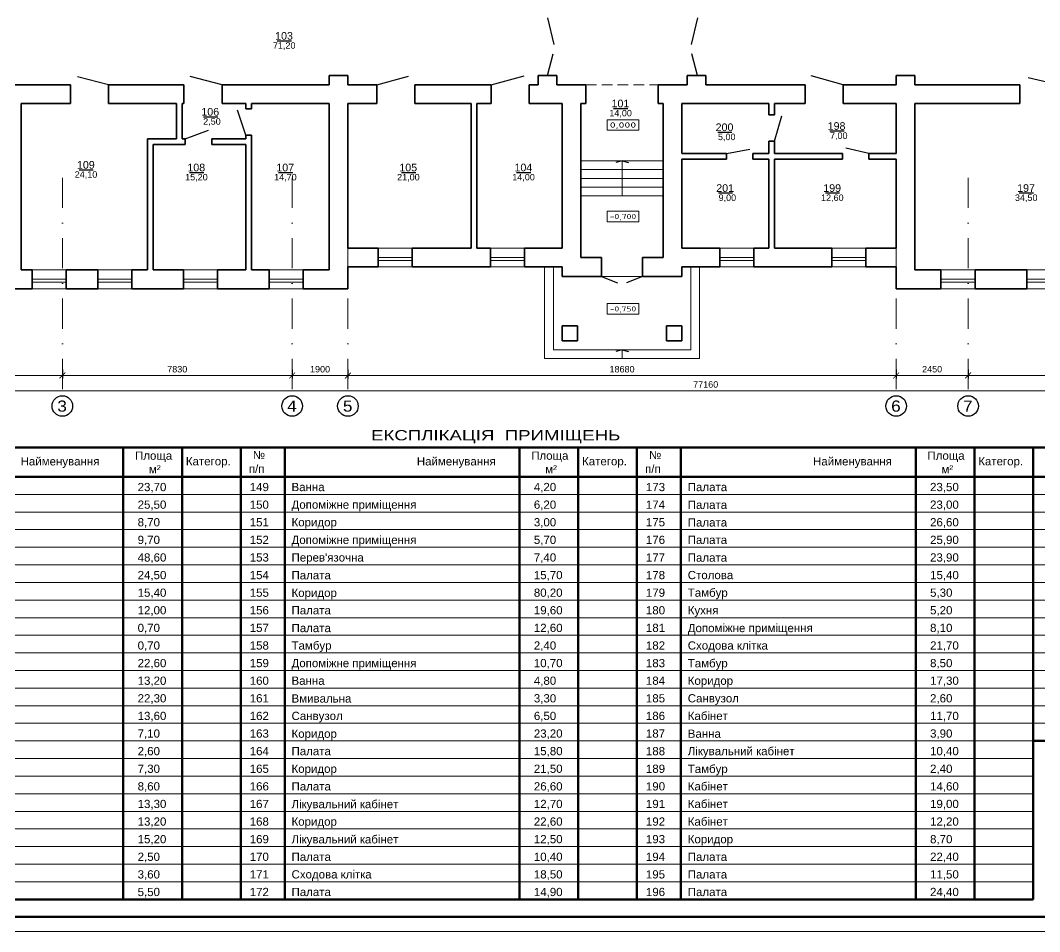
# Model space of a CAD drawing. Header units: millimetres. Extents: x 752233 to 2620908, y -654617 to -58944.
# Drawn here: x 1151314 to 1186041, y -270795 to -239741 of the extents above; entities that cross this region are included whole.
import ezdxf
from ezdxf.enums import TextEntityAlignment as Align

# ---------------------------------------------------------------- set-up
doc = ezdxf.new("R2010")
doc.units = ezdxf.units.MM
doc.header["$LTSCALE"] = 90
doc.linetypes.add('DASHDOT', pattern=[25.4, 12.7, -6.35, 0, -6.35])
doc.linetypes.add('K5LT_DASHED_REINFORCED', pattern=[6, 4, -2])
doc.layers.get('0').update_dxf_attribs({"lineweight": 15})
doc.layers.get('DefPoints').update_dxf_attribs({"color": 255, "lineweight": 9})
doc.styles.add('style2', font='ARIAL.TTF')
doc.styles.add('txt200', font='txt.shx', dxfattribs={"width": 0.9, "height": 200})
doc.dimstyles.new('ARKO_TICK_EXTLINES', dxfattribs={"dimscale": 100, "dimtxt": 2.2, "dimasz": 2, "dimexe": 1, "dimexo": 1, "dimgap": 1, "dimtad": 1, "dimdec": 0, "dimzin": 0, "dimtxsty": 'style2', "dimblk": 'ARCHTICK', "dimcen": 2, "dimdle": 2, "dimclrd": 5, "dimadec": 0, "dimazin": 0, "dimtfac": 1, "dimtdec": 0, "dimtix": 1, "dimtmove": 0, "dimatfit": 0, "dimfxl": 0, "dimtolj": 1, "dimtzin": 0, "dimlwd": 20, "dimarcsym": 0})

# ---------------------------------------------------------------- blocks, each defined once
blk = doc.blocks.new('OTMET_P')
at = {"color": 0, "linetype": 'ByBlock'}
blk.add_lwpolyline([(-6, -2), (-6, 2), (6, 2), (6, -2)], close=True, dxfattribs=at)
at = {"color": 0, "linetype": 'ByBlock', "style": 'txt200', "width": 1.071429}
blk.add_attdef('OTMET', text='', height=2, dxfattribs=at).set_placement((-5, -1), (5, -1), align=Align.FIT)
blk = doc.blocks.new('_ArchTick')
at = {"color": 0, "linetype": 'ByBlock', "const_width": 0.15}
blk.add_lwpolyline([(-0.5, -0.5), (0.5, 0.5)], dxfattribs=at)
blk = doc.blocks.new('*D24')
at = {"color": 5, "lineweight": 20}
blk.add_line((1135884, -252361), (1213444, -252361), dxfattribs=at)
at = {"color": 0, "lineweight": -2}
for p, q in [((1136084, -252161), (1136084, -252461)), ((1213244, -252161), (1213244, -252461))]:
    blk.add_line(p, q, dxfattribs=at)
at = {"layer": 'DefPoints', "color": 0, "lineweight": 15}
for p in [(1136084, -249223), (1213244, -249223), (1213244, -252361)]:
    blk.add_point(p, dxfattribs=at)
at = {"color": 5, "lineweight": 20, "xscale": 200, "yscale": 200, "zscale": 200, "rotation": 180}
blk.add_blockref('_ArchTick', (1136084, -252361), dxfattribs=at)
at = {"color": 5, "lineweight": 20, "xscale": 200, "yscale": 200, "zscale": 200}
blk.add_blockref('_ArchTick', (1213244, -252361), dxfattribs=at)
at = {"color": 0, "lineweight": 15, "insert": (1174664, -252149), "char_height": 220, "attachment_point": 5, "style": 'style2'}
blk.add_mtext('\\A1;77160', dxfattribs=at)
blk = doc.blocks.new('*D53')
at = {"color": 0, "lineweight": -2}
for p, q in [((1183604, -251642), (1183604, -251942)), ((1191134, -251642), (1191134, -251942))]:
    blk.add_line(p, q, dxfattribs=at)
at = {"color": 5, "lineweight": 20}
blk.add_line((1191334, -251842), (1183404, -251842), dxfattribs=at)
at = {"layer": 'DefPoints', "color": 0, "lineweight": 15}
for p in [(1183604, -250364), (1191134, -250364), (1183604, -251842)]:
    blk.add_point(p, dxfattribs=at)
at = {"color": 5, "lineweight": 20, "xscale": 200, "yscale": 200, "zscale": 200, "rotation": 180}
blk.add_blockref('_ArchTick', (1183604, -251842), dxfattribs=at)
at = {"color": 5, "lineweight": 20, "xscale": 200, "yscale": 200, "zscale": 200}
blk.add_blockref('_ArchTick', (1191134, -251842), dxfattribs=at)
at = {"color": 0, "lineweight": 15, "insert": (1187369, -251630), "char_height": 220, "attachment_point": 5, "style": 'style2'}
blk.add_mtext('\\A1;7530', dxfattribs=at)
blk = doc.blocks.new('*D54')
at = {"color": 0, "lineweight": -2}
for p, q in [((1181154, -251642), (1181154, -251942)), ((1183604, -251642), (1183604, -251942))]:
    blk.add_line(p, q, dxfattribs=at)
at = {"color": 5, "lineweight": 20}
blk.add_line((1183804, -251842), (1180954, -251842), dxfattribs=at)
at = {"layer": 'DefPoints', "color": 0, "lineweight": 15}
for p in [(1181154, -250364), (1183604, -250364), (1181154, -251842)]:
    blk.add_point(p, dxfattribs=at)
at = {"color": 5, "lineweight": 20, "xscale": 200, "yscale": 200, "zscale": 200, "rotation": 180}
blk.add_blockref('_ArchTick', (1181154, -251842), dxfattribs=at)
at = {"color": 5, "lineweight": 20, "xscale": 200, "yscale": 200, "zscale": 200}
blk.add_blockref('_ArchTick', (1183604, -251842), dxfattribs=at)
at = {"color": 0, "lineweight": 15, "insert": (1182379, -251630), "char_height": 220, "attachment_point": 5, "style": 'style2'}
blk.add_mtext('\\A1;2450', dxfattribs=at)
blk = doc.blocks.new('*D55')
at = {"color": 0, "lineweight": -2}
for p, q in [((1162474, -251642), (1162474, -251942)), ((1181154, -251642), (1181154, -251942))]:
    blk.add_line(p, q, dxfattribs=at)
at = {"color": 5, "lineweight": 20}
blk.add_line((1181354, -251842), (1162274, -251842), dxfattribs=at)
at = {"layer": 'DefPoints', "color": 0, "lineweight": 15}
for p in [(1162474, -250364), (1181154, -250364), (1162474, -251842)]:
    blk.add_point(p, dxfattribs=at)
at = {"color": 5, "lineweight": 20, "xscale": 200, "yscale": 200, "zscale": 200, "rotation": 180}
blk.add_blockref('_ArchTick', (1162474, -251842), dxfattribs=at)
at = {"color": 5, "lineweight": 20, "xscale": 200, "yscale": 200, "zscale": 200}
blk.add_blockref('_ArchTick', (1181154, -251842), dxfattribs=at)
at = {"color": 0, "lineweight": 15, "insert": (1171814, -251630), "char_height": 220, "attachment_point": 5, "style": 'style2'}
blk.add_mtext('\\A1;18680', dxfattribs=at)
blk = doc.blocks.new('*D56')
at = {"color": 0, "lineweight": -2}
for p, q in [((1160574, -251642), (1160574, -251942)), ((1162474, -251642), (1162474, -251942))]:
    blk.add_line(p, q, dxfattribs=at)
at = {"color": 5, "lineweight": 20}
blk.add_line((1162674, -251842), (1160374, -251842), dxfattribs=at)
at = {"layer": 'DefPoints', "color": 0, "lineweight": 15}
for p in [(1160574, -250364), (1162474, -250364), (1160574, -251842)]:
    blk.add_point(p, dxfattribs=at)
at = {"color": 5, "lineweight": 20, "xscale": 200, "yscale": 200, "zscale": 200, "rotation": 180}
blk.add_blockref('_ArchTick', (1160574, -251842), dxfattribs=at)
at = {"color": 5, "lineweight": 20, "xscale": 200, "yscale": 200, "zscale": 200}
blk.add_blockref('_ArchTick', (1162474, -251842), dxfattribs=at)
at = {"color": 0, "lineweight": 15, "insert": (1161524, -251630), "char_height": 220, "attachment_point": 5, "style": 'style2'}
blk.add_mtext('\\A1;1900', dxfattribs=at)
blk = doc.blocks.new('*D57')
at = {"color": 0, "lineweight": -2}
for p, q in [((1152744, -251642), (1152744, -251942)), ((1160574, -251642), (1160574, -251942))]:
    blk.add_line(p, q, dxfattribs=at)
at = {"color": 5, "lineweight": 20}
blk.add_line((1160774, -251842), (1152544, -251842), dxfattribs=at)
at = {"layer": 'DefPoints', "color": 0, "lineweight": 15}
for p in [(1152744, -250364), (1160574, -250364), (1152744, -251842)]:
    blk.add_point(p, dxfattribs=at)
at = {"color": 5, "lineweight": 20, "xscale": 200, "yscale": 200, "zscale": 200, "rotation": 180}
blk.add_blockref('_ArchTick', (1152744, -251842), dxfattribs=at)
at = {"color": 5, "lineweight": 20, "xscale": 200, "yscale": 200, "zscale": 200}
blk.add_blockref('_ArchTick', (1160574, -251842), dxfattribs=at)
at = {"color": 0, "lineweight": 15, "insert": (1156659, -251630), "char_height": 220, "attachment_point": 5, "style": 'style2'}
blk.add_mtext('\\A1;7830', dxfattribs=at)
blk = doc.blocks.new('*D58')
at = {"color": 0, "lineweight": -2}
for p, q in [((1140124, -251642), (1140124, -251942)), ((1152744, -251642), (1152744, -251942))]:
    blk.add_line(p, q, dxfattribs=at)
at = {"color": 5, "lineweight": 20}
blk.add_line((1152944, -251842), (1139924, -251842), dxfattribs=at)
at = {"layer": 'DefPoints', "color": 0, "lineweight": 15}
for p in [(1140124, -250364), (1152744, -250364), (1140124, -251842)]:
    blk.add_point(p, dxfattribs=at)
at = {"color": 5, "lineweight": 20, "xscale": 200, "yscale": 200, "zscale": 200, "rotation": 180}
blk.add_blockref('_ArchTick', (1140124, -251842), dxfattribs=at)
at = {"color": 5, "lineweight": 20, "xscale": 200, "yscale": 200, "zscale": 200}
blk.add_blockref('_ArchTick', (1152744, -251842), dxfattribs=at)
at = {"color": 0, "lineweight": 15, "insert": (1146434, -251630), "char_height": 220, "attachment_point": 5, "style": 'style2'}
blk.add_mtext('\\A1;12620', dxfattribs=at)

msp = doc.modelspace()

# ---------------------------------------------------------------- linework, layer by layer
at = {"color": 2, "lineweight": 30}
for p, q in [((1169273.8, -239655.1), (1169485.8, -240563.9)), ((1174383.8, -239655.1), (1174171.8, -240563.9)), ((1169273.8, -241615.1), (1169470.1, -240881)), ((1174383.8, -241615.1), (1174187.5, -240881)), ((1154318.2, -241935.1), (1153261.3, -241667.7)), ((1158187.5, -241935.1), (1157101.7, -241658.2)), ((1163458.4, -241935.1), (1164532.3, -241647.4)), ((1167349.4, -241935.1), (1168475.6, -241633.3)), ((1179347.6, -241935.1), (1178256.8, -241625.2)), ((1186670, -241935.1), (1185648.7, -241694.2)), ((1158993.8, -243655.3), (1158713.3, -242798.7)), ((1177003.8, -243860.7), (1177254.6, -242993.3)), ((1156932.2, -243775.1), (1157722.9, -243487.3)), ((1175371.9, -244275.1), (1176171.2, -244134.2)), ((1180222.1, -244275.1), (1179441.5, -244096)), ((1171813.8, -244525.1), (1171598.1, -244582.9)), ((1171813.8, -244525.1), (1172029.5, -244582.9)), ((1171113.8, -248465.1), (1171659.8, -248684.4)), ((1172513.8, -248465.1), (1171967.8, -248684.4)), ((1171813.8, -250965.1), (1171598.1, -251022.9)), ((1171813.8, -250965.1), (1172029.5, -251022.9))]:
    msp.add_line(p, q, dxfattribs=at)
at = {"lineweight": 30}
for p, q in [((1160065.6, -240434.6), (1160551.6, -240434.6)), ((1171527.8, -242739.6), (1172013.8, -242739.6)), ((1157552.2, -243022.9), (1158038.2, -243022.9)), ((1175074.1, -243549.7), (1175560.1, -243549.7)), ((1178892, -243506.8), (1179378, -243506.8)), ((1153313.1, -244831.2), (1153799.1, -244831.2)), ((1157075.2, -244921.3), (1157561.2, -244921.3)), ((1160107, -244921.3), (1160593, -244921.3)), ((1164297.6, -244921.3), (1164783.6, -244921.3)), ((1168220.8, -244921.3), (1168706.8, -244921.3)), ((1175095.6, -245621.4), (1175581.5, -245621.4)), ((1178741.9, -245621.4), (1179227.9, -245621.4)), ((1185348, -245621.4), (1185834, -245621.4))]:
    msp.add_line(p, q, dxfattribs=at)
at = {"color": 250, "lineweight": 35}
for p, q in [((1161833.8, -241935.1), (1161833.8, -241615.1)), ((1162473.8, -241615.1), (1161833.8, -241615.1)), ((1162473.8, -241935.1), (1162473.8, -241615.1)), ((1168953.8, -241935.1), (1168953.8, -241615.1)), ((1168953.8, -241935.1), (1168953.8, -241615.1)), ((1169593.8, -241615.1), (1168953.8, -241615.1)), ((1169593.8, -241935.1), (1169593.8, -241615.1)), ((1169593.8, -241935.1), (1169593.8, -241615.1)), ((1174033.8, -241935.1), (1174033.8, -241615.1)), ((1174033.8, -241935.1), (1174033.8, -241615.1)), ((1174673.8, -241615.1), (1174033.8, -241615.1)), ((1174673.8, -241935.1), (1174673.8, -241615.1)), ((1174673.8, -241935.1), (1174673.8, -241615.1)), ((1181153.8, -241935.1), (1181153.8, -241615.1)), ((1181793.8, -241615.1), (1181153.8, -241615.1)), ((1181793.8, -241935.1), (1181793.8, -241615.1)), ((1153018.2, -241935.1), (1150833.8, -241935.1)), ((1153018.2, -241935.1), (1153018.2, -242575.1)), ((1156887.5, -241935.1), (1154318.2, -241935.1)), ((1154318.2, -241935.1), (1154318.2, -242575.1)), ((1156887.5, -241935.1), (1156887.5, -242575.1)), ((1161833.8, -241935.1), (1158187.5, -241935.1)), ((1158187.5, -241935.1), (1158187.5, -242575.1)), ((1163458.4, -241935.1), (1162473.8, -241935.1)), ((1163458.4, -241935.1), (1163458.4, -242575.1)), ((1167349.4, -241935.1), (1164758.4, -241935.1)), ((1164758.4, -241935.1), (1164758.4, -242575.1)), ((1167349.4, -241935.1), (1167349.4, -242575.1)), ((1168953.8, -241935.1), (1168649.4, -241935.1)), ((1168649.4, -241935.1), (1168649.4, -242575.1)), ((1170583.8, -241935.1), (1169593.8, -241935.1)), ((1170583.8, -242575.1), (1170583.8, -241935.1)), ((1173043.8, -242575.1), (1173043.8, -241935.1)), ((1174033.8, -241935.1), (1173043.8, -241935.1)), ((1178047.6, -241935.1), (1174673.8, -241935.1)), ((1178047.6, -241935.1), (1178047.6, -242575.1)), ((1181153.8, -241935.1), (1179347.6, -241935.1)), ((1179347.6, -241935.1), (1179347.6, -242575.1)), ((1185370, -241935.1), (1181793.8, -241935.1)), ((1185370, -241935.1), (1185370, -242575.1)), ((1151343.8, -248245.1), (1151343.8, -242575.1)), ((1153018.2, -242575.1), (1151343.8, -242575.1)), ((1156630.7, -242575.1), (1154318.2, -242575.1)), ((1156630.7, -243775.1), (1156630.7, -242575.1)), ((1156887.5, -242575.1), (1156820.7, -242575.1)), ((1156820.7, -243775.1), (1156820.7, -242575.1)), ((1158993.8, -242575.1), (1158187.5, -242575.1)), ((1158993.8, -242755.3), (1158993.8, -242575.1)), ((1159183.8, -242755.3), (1159183.8, -242575.1)), ((1161833.8, -242575.1), (1159183.8, -242575.1)), ((1161833.8, -248245.1), (1161833.8, -242575.1)), ((1162473.8, -247505.1), (1162473.8, -242575.1)), ((1163458.4, -242575.1), (1162473.8, -242575.1)), ((1166673.8, -242575.1), (1164758.4, -242575.1)), ((1166673.8, -247505.1), (1166673.8, -242575.1)), ((1166863.8, -247505.1), (1166863.8, -242575.1)), ((1167349.4, -242575.1), (1166863.8, -242575.1)), ((1169773.8, -242575.1), (1168649.4, -242575.1)), ((1169773.8, -247505.1), (1169773.8, -242575.1)), ((1169773.8, -247505.1), (1169773.8, -242575.1)), ((1170413.8, -247505.1), (1170413.8, -242575.1)), ((1170413.8, -247825.1), (1170413.8, -242575.1)), ((1170583.8, -242575.1), (1170413.8, -242575.1)), ((1173213.8, -242575.1), (1173043.8, -242575.1)), ((1173213.8, -247505.1), (1173213.8, -242575.1)), ((1173213.8, -247825.1), (1173213.8, -242575.1)), ((1173853.8, -244275.1), (1173853.8, -242575.1)), ((1173853.8, -244275.1), (1173853.8, -242575.1)), ((1176813.8, -242575.1), (1173853.8, -242575.1)), ((1176813.8, -242960.7), (1176813.8, -242575.1)), ((1177003.8, -242960.7), (1177003.8, -242575.1)), ((1178047.6, -242575.1), (1177003.8, -242575.1)), ((1181153.8, -242575.1), (1179347.6, -242575.1)), ((1181153.8, -244275.1), (1181153.8, -242575.1)), ((1181793.8, -248245.1), (1181793.8, -242575.1)), ((1185370, -242575.1), (1181793.8, -242575.1)), ((1159183.8, -242755.3), (1158993.8, -242755.3)), ((1177003.8, -242960.7), (1176813.8, -242960.7)), ((1155643.8, -248245.1), (1155643.8, -243775.1)), ((1156630.7, -243775.1), (1155643.8, -243775.1)), ((1156932.2, -243775.1), (1156820.7, -243775.1)), ((1156932.2, -243775.1), (1156932.2, -243965.1)), ((1158993.8, -243775.1), (1157832.2, -243775.1)), ((1157832.2, -243775.1), (1157832.2, -243965.1)), ((1158993.8, -243775.1), (1158993.8, -243655.3)), ((1159183.8, -243655.3), (1158993.8, -243655.3)), ((1159183.8, -248245.1), (1159183.8, -243655.3)), ((1155833.8, -248245.1), (1155833.8, -243965.1)), ((1156932.2, -243965.1), (1155833.8, -243965.1)), ((1158993.8, -243965.1), (1157832.2, -243965.1)), ((1158993.8, -248245.1), (1158993.8, -243965.1)), ((1176813.8, -244275.1), (1176813.8, -243860.7)), ((1177003.8, -243860.7), (1176813.8, -243860.7)), ((1177003.8, -244275.1), (1177003.8, -243860.7)), ((1175371.9, -244275.1), (1173853.8, -244275.1)), ((1173853.8, -247505.1), (1173853.8, -244465.1)), ((1173853.8, -247505.1), (1173853.8, -244465.1)), ((1175371.9, -244465.1), (1173853.8, -244465.1)), ((1175371.9, -244275.1), (1175371.9, -244465.1)), ((1176813.8, -244275.1), (1176271.9, -244275.1)), ((1176271.9, -244275.1), (1176271.9, -244465.1)), ((1176813.8, -244465.1), (1176271.9, -244465.1)), ((1176813.8, -247505.1), (1176813.8, -244465.1)), ((1179322.1, -244275.1), (1177003.8, -244275.1)), ((1177003.8, -247505.1), (1177003.8, -244465.1)), ((1179322.1, -244465.1), (1177003.8, -244465.1)), ((1179322.1, -244275.1), (1179322.1, -244465.1)), ((1181153.8, -244275.1), (1180222.1, -244275.1)), ((1180222.1, -244275.1), (1180222.1, -244465.1)), ((1181153.8, -244465.1), (1180222.1, -244465.1)), ((1181153.8, -247505.1), (1181153.8, -244465.1)), ((1162473.8, -247505.1), (1163507.2, -247505.1)), ((1163507.2, -248145.1), (1163507.2, -247505.1)), ((1164667.2, -247505.1), (1166673.8, -247505.1)), ((1164667.2, -248145.1), (1164667.2, -247505.1)), ((1166863.8, -247505.1), (1167327.2, -247505.1)), ((1167327.2, -248145.1), (1167327.2, -247505.1)), ((1168487.2, -247505.1), (1169773.8, -247505.1)), ((1168487.2, -248145.1), (1168487.2, -247505.1)), ((1175140.4, -247505.1), (1173853.8, -247505.1)), ((1175140.4, -248145.1), (1175140.4, -247505.1)), ((1176813.8, -247505.1), (1176300.4, -247505.1)), ((1176300.4, -248145.1), (1176300.4, -247505.1)), ((1178960.4, -247505.1), (1177003.8, -247505.1)), ((1178960.4, -248145.1), (1178960.4, -247505.1)), ((1181153.8, -247505.1), (1180120.4, -247505.1)), ((1180120.4, -248145.1), (1180120.4, -247505.1)), ((1170413.8, -247825.1), (1171113.8, -247825.1)), ((1171113.8, -248465.1), (1171113.8, -247825.1)), ((1172513.8, -247825.1), (1173213.8, -247825.1)), ((1172513.8, -248465.1), (1172513.8, -247825.1)), ((1151343.8, -248245.1), (1151717.2, -248245.1)), ((1151717.2, -248885.1), (1151717.2, -248245.1)), ((1152877.2, -248245.1), (1153947.2, -248245.1)), ((1152877.2, -248885.1), (1152877.2, -248245.1)), ((1153947.2, -248885.1), (1153947.2, -248245.1)), ((1155107.2, -248245.1), (1155643.8, -248245.1)), ((1155107.2, -248885.1), (1155107.2, -248245.1)), ((1155833.8, -248245.1), (1156867.2, -248245.1)), ((1156867.2, -248885.1), (1156867.2, -248245.1)), ((1158027.2, -248245.1), (1158993.8, -248245.1)), ((1158027.2, -248885.1), (1158027.2, -248245.1)), ((1159183.8, -248245.1), (1159787.2, -248245.1)), ((1159787.2, -248885.1), (1159787.2, -248245.1)), ((1160947.2, -248245.1), (1161833.8, -248245.1)), ((1160947.2, -248885.1), (1160947.2, -248245.1)), ((1162473.8, -248885.1), (1162473.8, -248145.1)), ((1162473.8, -248145.1), (1163507.2, -248145.1)), ((1164667.2, -248145.1), (1167327.2, -248145.1)), ((1168487.2, -248145.1), (1169773.8, -248145.1)), ((1169773.8, -248465.1), (1169773.8, -248145.1)), ((1173853.8, -248465.1), (1173853.8, -248145.1)), ((1175140.4, -248145.1), (1173853.8, -248145.1)), ((1178960.4, -248145.1), (1176300.4, -248145.1)), ((1181153.8, -248145.1), (1180120.4, -248145.1)), ((1181153.8, -248885.1), (1181153.8, -248145.1)), ((1182680.4, -248245.1), (1181793.8, -248245.1)), ((1182680.4, -248885.1), (1182680.4, -248245.1)), ((1185600.4, -248245.1), (1183840.4, -248245.1)), ((1183840.4, -248885.1), (1183840.4, -248245.1)), ((1185600.4, -248885.1), (1185600.4, -248245.1)), ((1169773.8, -248465.1), (1171113.8, -248465.1)), ((1172513.8, -248465.1), (1173853.8, -248465.1)), ((1150647.2, -248885.1), (1151717.2, -248885.1)), ((1152877.2, -248885.1), (1153947.2, -248885.1)), ((1155107.2, -248885.1), (1156867.2, -248885.1)), ((1158027.2, -248885.1), (1159787.2, -248885.1)), ((1160947.2, -248885.1), (1162473.8, -248885.1)), ((1182680.4, -248885.1), (1181153.8, -248885.1)), ((1185600.4, -248885.1), (1183840.4, -248885.1)), ((1169773.8, -250145.1), (1170293.8, -250145.1)), ((1169773.8, -250665.1), (1169773.8, -250145.1)), ((1170293.8, -250665.1), (1170293.8, -250145.1)), ((1173333.8, -250145.1), (1173853.8, -250145.1)), ((1173333.8, -250665.1), (1173333.8, -250145.1)), ((1173853.8, -250665.1), (1173853.8, -250145.1)), ((1169773.8, -250665.1), (1170293.8, -250665.1)), ((1173333.8, -250665.1), (1173853.8, -250665.1))]:
    msp.add_line(p, q, dxfattribs=at)
at = {"color": 4, "linetype": 'K5LT_DASHED_REINFORCED', "lineweight": 15}
msp.add_line((1170583.8, -241935.1), (1173043.8, -241935.1), dxfattribs=at)
at = {"color": 250, "lineweight": 15}
for p, q in [((1170413.8, -244525.1), (1173213.8, -244525.1)), ((1170413.8, -244825.1), (1173213.8, -244825.1)), ((1171813.8, -245725.1), (1171813.8, -244525.1)), ((1170413.8, -245125.1), (1173213.8, -245125.1)), ((1170413.8, -245425.1), (1173213.8, -245425.1)), ((1170413.8, -245725.1), (1173213.8, -245725.1)), ((1163507.2, -247505.1), (1164667.2, -247505.1)), ((1167327.2, -247505.1), (1168487.2, -247505.1)), ((1175140.4, -247505.1), (1176300.4, -247505.1)), ((1178960.4, -247505.1), (1180120.4, -247505.1)), ((1163507.2, -247825.1), (1164667.2, -247825.1)), ((1163507.2, -247927.4), (1164667.2, -247927.4)), ((1167327.2, -247825.1), (1168487.2, -247825.1)), ((1167327.2, -247927.4), (1168487.2, -247927.4)), ((1175140.4, -247825.1), (1176300.4, -247825.1)), ((1175140.4, -247927.4), (1176300.4, -247927.4)), ((1178960.4, -247825.1), (1180120.4, -247825.1)), ((1178960.4, -247927.4), (1180120.4, -247927.4)), ((1151717.2, -248245.1), (1152877.2, -248245.1)), ((1153947.2, -248245.1), (1155107.2, -248245.1)), ((1156867.2, -248245.1), (1158027.2, -248245.1)), ((1159787.2, -248245.1), (1160947.2, -248245.1)), ((1163507.2, -248145.1), (1164667.2, -248145.1)), ((1167327.2, -248145.1), (1168487.2, -248145.1)), ((1175140.4, -248145.1), (1176300.4, -248145.1)), ((1178960.4, -248145.1), (1180120.4, -248145.1)), ((1182680.4, -248245.1), (1183840.4, -248245.1)), ((1185600.4, -248245.1), (1186760.4, -248245.1)), ((1151717.2, -248565.1), (1152877.2, -248565.1)), ((1153947.2, -248565.1), (1155107.2, -248565.1)), ((1156867.2, -248565.1), (1158027.2, -248565.1)), ((1159787.2, -248565.1), (1160947.2, -248565.1)), ((1171113.8, -248465.1), (1172513.8, -248465.1)), ((1182680.4, -248565.1), (1183840.4, -248565.1)), ((1185600.4, -248565.1), (1186760.4, -248565.1)), ((1151717.2, -248667.4), (1152877.2, -248667.4)), ((1151717.2, -248885.1), (1152877.2, -248885.1)), ((1153947.2, -248667.4), (1155107.2, -248667.4)), ((1153947.2, -248885.1), (1155107.2, -248885.1)), ((1156867.2, -248667.4), (1158027.2, -248667.4)), ((1156867.2, -248885.1), (1158027.2, -248885.1)), ((1159787.2, -248667.4), (1160947.2, -248667.4)), ((1159787.2, -248885.1), (1160947.2, -248885.1)), ((1182680.4, -248667.4), (1183840.4, -248667.4)), ((1182680.4, -248885.1), (1183840.4, -248885.1)), ((1185600.4, -248667.4), (1186760.4, -248667.4)), ((1185600.4, -248885.1), (1186760.4, -248885.1)), ((1171813.8, -251265.1), (1171813.8, -250965.1))]:
    msp.add_line(p, q, dxfattribs=at)
at = {"color": 1, "linetype": 'DASHDOT', "ltscale": 0.9}
for p, q in [((1152743.8, -245103.3), (1152743.8, -252533.6)), ((1160573.8, -245103.3), (1160573.8, -252533.6)), ((1162473.8, -245103.3), (1162473.8, -252533.6)), ((1181153.8, -245103.3), (1181153.8, -252533.6)), ((1183603.8, -245103.3), (1183603.8, -252533.6))]:
    msp.add_line(p, q, dxfattribs=at)
at = {"color": 250, "lineweight": 18}
for p, q in [((1169173.8, -251265.1), (1169173.8, -248145.1)), ((1169473.8, -250965.1), (1169473.8, -248145.1)), ((1174153.8, -250965.1), (1174153.8, -248145.1)), ((1174453.8, -251265.1), (1174453.8, -248145.1)), ((1169473.8, -250965.1), (1174153.8, -250965.1)), ((1169173.8, -251265.1), (1174453.8, -251265.1))]:
    msp.add_line(p, q, dxfattribs=at)
at = {"color": 7, "lineweight": 50}
for p, q in [((1158820.4, -254296.6), (1145320.4, -254296.6)), ((1154820.4, -254296.6), (1154820.4, -269696.6)), ((1156820.4, -254296.6), (1156820.4, -269696.6)), ((1158820.4, -254296.6), (1158820.4, -269696.6)), ((1158820.4, -254296.6), (1158820.4, -269696.6)), ((1158820.4, -254296.6), (1158820.4, -269696.6)), ((1172320.4, -254296.6), (1158820.4, -254296.6)), ((1160320.4, -254296.6), (1160320.4, -269696.6)), ((1168320.4, -254296.6), (1168320.4, -269696.6)), ((1170320.4, -254296.6), (1170320.4, -269696.6)), ((1172320.4, -254296.6), (1172320.4, -269696.6)), ((1172320.4, -254296.6), (1172320.4, -269696.6)), ((1172320.4, -254296.6), (1172320.4, -269696.6)), ((1172320.4, -254296.6), (1172320.4, -269696.6)), ((1172320.4, -254296.6), (1172320.4, -269696.6)), ((1185820.4, -254296.6), (1172320.4, -254296.6)), ((1173820.4, -254296.6), (1173820.4, -269696.6)), ((1181820.4, -254296.6), (1181820.4, -269696.6)), ((1183820.4, -254296.6), (1183820.4, -269696.6)), ((1185820.4, -254296.6), (1185820.4, -269696.6)), ((1185820.4, -254296.6), (1185820.4, -269696.6)), ((1185820.4, -254296.6), (1185820.4, -269696.6)), ((1185820.4, -254296.6), (1185820.4, -269696.6)), ((1185820.4, -254296.6), (1185820.4, -269696.6)), ((1199320.4, -254296.6), (1185820.4, -254296.6)), ((1158820.4, -255296.6), (1145320.4, -255296.6)), ((1172320.4, -255296.6), (1158820.4, -255296.6)), ((1185820.4, -255296.6), (1172320.4, -255296.6)), ((1199320.4, -255296.6), (1185820.4, -255296.6)), ((1199320.4, -264296.6), (1185820.4, -264296.6)), ((1158820.4, -269696.6), (1145320.4, -269696.6)), ((1172320.4, -269696.6), (1158820.4, -269696.6)), ((1185820.4, -269696.6), (1172320.4, -269696.6)), ((1130620.4, -270294.7), (1215675.8, -270294.7))]:
    msp.add_line(p, q, dxfattribs=at)
at = {"color": 7, "lineweight": 15}
for p, q in [((1158820.4, -255896.6), (1145320.4, -255896.6)), ((1172320.4, -255896.6), (1158820.4, -255896.6)), ((1185820.4, -255896.6), (1172320.4, -255896.6)), ((1199320.4, -255896.6), (1185820.4, -255896.6)), ((1158820.4, -256496.6), (1145320.4, -256496.6)), ((1172320.4, -256496.6), (1158820.4, -256496.6)), ((1185820.4, -256496.6), (1172320.4, -256496.6)), ((1199320.4, -256496.6), (1185820.4, -256496.6)), ((1158820.4, -257096.6), (1145320.4, -257096.6)), ((1172320.4, -257096.6), (1158820.4, -257096.6)), ((1185820.4, -257096.6), (1172320.4, -257096.6)), ((1199320.4, -257096.6), (1185820.4, -257096.6)), ((1158820.4, -257696.6), (1145320.4, -257696.6)), ((1172320.4, -257696.6), (1158820.4, -257696.6)), ((1185820.4, -257696.6), (1172320.4, -257696.6)), ((1199320.4, -257696.6), (1185820.4, -257696.6)), ((1158820.4, -258296.6), (1145320.4, -258296.6)), ((1172320.4, -258296.6), (1158820.4, -258296.6)), ((1185820.4, -258296.6), (1172320.4, -258296.6)), ((1199320.4, -258296.6), (1185820.4, -258296.6)), ((1158820.4, -258896.6), (1145320.4, -258896.6)), ((1172320.4, -258896.6), (1158820.4, -258896.6)), ((1185820.4, -258896.6), (1172320.4, -258896.6)), ((1199320.4, -258896.6), (1185820.4, -258896.6)), ((1158820.4, -259496.6), (1145320.4, -259496.6)), ((1172320.4, -259496.6), (1158820.4, -259496.6)), ((1185820.4, -259496.6), (1172320.4, -259496.6)), ((1199320.4, -259496.6), (1185820.4, -259496.6)), ((1158820.4, -260096.6), (1145320.4, -260096.6)), ((1172320.4, -260096.6), (1158820.4, -260096.6)), ((1185820.4, -260096.6), (1172320.4, -260096.6)), ((1199320.4, -260096.6), (1185820.4, -260096.6)), ((1158820.4, -260696.6), (1145320.4, -260696.6)), ((1172320.4, -260696.6), (1158820.4, -260696.6)), ((1185820.4, -260696.6), (1172320.4, -260696.6)), ((1199320.4, -260696.6), (1185820.4, -260696.6)), ((1158820.4, -261296.6), (1145320.4, -261296.6)), ((1172320.4, -261296.6), (1158820.4, -261296.6)), ((1185820.4, -261296.6), (1172320.4, -261296.6)), ((1199320.4, -261296.6), (1185820.4, -261296.6)), ((1158820.4, -261896.6), (1145320.4, -261896.6)), ((1172320.4, -261896.6), (1158820.4, -261896.6)), ((1185820.4, -261896.6), (1172320.4, -261896.6)), ((1199320.4, -261896.6), (1185820.4, -261896.6)), ((1158820.4, -262496.6), (1145320.4, -262496.6)), ((1172320.4, -262496.6), (1158820.4, -262496.6)), ((1185820.4, -262496.6), (1172320.4, -262496.6)), ((1199320.4, -262496.6), (1185820.4, -262496.6)), ((1158820.4, -263096.6), (1145320.4, -263096.6)), ((1172320.4, -263096.6), (1158820.4, -263096.6)), ((1185820.4, -263096.6), (1172320.4, -263096.6)), ((1199320.4, -263096.6), (1185820.4, -263096.6)), ((1158820.4, -263696.6), (1145320.4, -263696.6)), ((1172320.4, -263696.6), (1158820.4, -263696.6)), ((1185820.4, -263696.6), (1172320.4, -263696.6)), ((1199320.4, -263696.6), (1185820.4, -263696.6)), ((1158820.4, -264296.6), (1145320.4, -264296.6)), ((1172320.4, -264296.6), (1158820.4, -264296.6)), ((1185820.4, -264296.6), (1172320.4, -264296.6)), ((1158820.4, -264896.6), (1145320.4, -264896.6)), ((1172320.4, -264896.6), (1158820.4, -264896.6)), ((1185820.4, -264896.6), (1172320.4, -264896.6)), ((1158820.4, -265496.6), (1145320.4, -265496.6)), ((1172320.4, -265496.6), (1158820.4, -265496.6)), ((1185820.4, -265496.6), (1172320.4, -265496.6)), ((1158820.4, -266096.6), (1145320.4, -266096.6)), ((1172320.4, -266096.6), (1158820.4, -266096.6)), ((1185820.4, -266096.6), (1172320.4, -266096.6)), ((1158820.4, -266696.6), (1145320.4, -266696.6)), ((1172320.4, -266696.6), (1158820.4, -266696.6)), ((1185820.4, -266696.6), (1172320.4, -266696.6)), ((1158820.4, -267296.6), (1145320.4, -267296.6)), ((1172320.4, -267296.6), (1158820.4, -267296.6)), ((1185820.4, -267296.6), (1172320.4, -267296.6)), ((1158820.4, -267896.6), (1145320.4, -267896.6)), ((1172320.4, -267896.6), (1158820.4, -267896.6)), ((1185820.4, -267896.6), (1172320.4, -267896.6)), ((1158820.4, -268496.6), (1145320.4, -268496.6)), ((1172320.4, -268496.6), (1158820.4, -268496.6)), ((1185820.4, -268496.6), (1172320.4, -268496.6)), ((1158820.4, -269096.6), (1145320.4, -269096.6)), ((1172320.4, -269096.6), (1158820.4, -269096.6)), ((1185820.4, -269096.6), (1172320.4, -269096.6))]:
    msp.add_line(p, q, dxfattribs=at)
at = {"color": 250, "linetype": 'ByBlock', "ltscale": 4}
msp.add_line((1129820.4, -270794.7), (1216175.8, -270794.7), dxfattribs=at)
at = {"color": 7, "lineweight": 30, "ltscale": 2}
for centre in [(1152744, -252883.6), (1160574, -252883.6), (1162474, -252883.6), (1181154, -252883.6), (1183604, -252883.6)]:
    msp.add_circle(centre, 350, dxfattribs=at)

# ---------------------------------------------------------------- block references
at = {"color": 0, "ltscale": 0.9}
ref = msp.add_blockref('OTMET_P', (1171845.6, -243306.9), dxfattribs=dict(at, xscale=90, yscale=90, zscale=200))
ref.add_attrib('OTMET', '0,000', dxfattribs={"color": 0, "linetype": 'ByBlock', "height": 180, "style": 'txt200', "width": 1.428571}).set_placement((1171395.6, -243396.9), (1172295.6, -243396.9), align=Align.FIT)
at = {"color": 0, "ltscale": 0.9, "xscale": 90, "yscale": 90, "zscale": 200}
msp.add_blockref('OTMET_P', (1171845.6, -246424.3), dxfattribs=at).add_auto_attribs({'OTMET': '-0,700'})
at = {"color": 0, "ltscale": 0.9}
ref = msp.add_blockref('OTMET_P', (1171845.6, -249571.7), dxfattribs=dict(at, xscale=90, yscale=90, zscale=200))
ref.add_attrib('OTMET', '-0,750', dxfattribs={"color": 0, "linetype": 'ByBlock', "height": 180, "style": 'txt200', "width": 1.034483}).set_placement((1171395.6, -249661.7), (1172295.6, -249661.7), align=Align.FIT)

# ---------------------------------------------------------------- texts
at = {"color": 7, "linetype": 'Continuous', "style": 'style2'}
for s, height, p in [('103', 260, (1159993.7, -240398.5)), ('71,20', 220, (1159917.7, -240706.7)), ('106', 260, (1157480.3, -242986.7)), ('101', 260, (1171455.9, -242703.5)), ('2,50', 220, (1157541.2, -243295)), ('14,00', 220, (1171380, -243011.7)), ('200', 260, (1175002.3, -243513.6)), ('198', 260, (1178820.2, -243470.7)), ('5,00', 220, (1175081.2, -243821.8)), ('7,00', 220, (1178899.1, -243778.9)), ('109', 260, (1153241.2, -244795.1)), ('108', 260, (1157003.4, -244885.1)), ('107', 260, (1160035.1, -244885.1)), ('105', 260, (1164225.8, -244885.1)), ('104', 260, (1168149, -244885.1)), ('24,10', 220, (1153165.3, -245103.3)), ('15,20', 220, (1156927.4, -245193.4)), ('14,70', 220, (1159959.1, -245193.4)), ('21,00', 220, (1164149.8, -245193.4)), ('14,00', 220, (1168073, -245193.4)), ('201', 260, (1175023.7, -245585.2)), ('199', 260, (1178670, -245585.2)), ('197', 260, (1185276.1, -245585.2)), ('9,00', 220, (1175102.6, -245893.5)), ('12,60', 220, (1178594, -245893.5)), ('34,50', 220, (1185200.1, -245893.5)), ('23,70', 280, (1155308.9, -255783.7)), ('149', 280, (1159127.3, -255783.7)), ('Ванна', 280, (1160552.8, -255783.7)), ('4,20', 280, (1168808.9, -255783.7)), ('173', 280, (1172627.3, -255783.7)), ('Палата', 280, (1174052.8, -255783.7)), ('23,50', 280, (1182308.9, -255783.7)), ('25,50', 280, (1155308.9, -256383.7)), ('150', 280, (1159127.3, -256383.7)), ('Допоміжне приміщення', 280, (1160552.8, -256383.7)), ('6,20', 280, (1168808.9, -256383.7)), ('174', 280, (1172627.3, -256383.7)), ('Палата', 280, (1174052.8, -256388.9)), ('23,00', 280, (1182308.9, -256383.7)), ('8,70', 280, (1155308.9, -256983.7)), ('151', 280, (1159127.3, -256983.7)), ('Коридор', 280, (1160552.8, -256983.7)), ('3,00', 280, (1168808.9, -256983.7)), ('175', 280, (1172627.3, -256983.7)), ('Палата', 280, (1174052.8, -256988.9)), ('26,60', 280, (1182308.9, -256983.7)), ('9,70', 280, (1155308.9, -257583.7)), ('152', 280, (1159127.3, -257583.7)), ('Допоміжне приміщення', 280, (1160552.8, -257583.7)), ('5,70', 280, (1168808.9, -257583.7)), ('176', 280, (1172627.3, -257583.7)), ('Палата', 280, (1174052.8, -257583.7)), ('25,90', 280, (1182308.9, -257583.7)), ('48,60', 280, (1155308.9, -258183.7)), ('153', 280, (1159127.3, -258183.7)), ("Перев'язочна", 280, (1160552.8, -258183.7)), ('7,40', 280, (1168808.9, -258183.7)), ('177', 280, (1172627.3, -258183.7)), ('Палата', 280, (1174052.8, -258188.9)), ('23,90', 280, (1182308.9, -258183.7)), ('24,50', 280, (1155308.9, -258783.7)), ('154', 280, (1159127.3, -258783.7)), ('Палата', 280, (1160552.8, -258788.9)), ('15,70', 280, (1168808.9, -258783.7)), ('178', 280, (1172627.3, -258783.7)), ('Столова', 280, (1174052.8, -258783.7)), ('15,40', 280, (1182308.9, -258783.7)), ('15,40', 280, (1155308.9, -259383.7)), ('155', 280, (1159127.3, -259383.7)), ('Коридор', 280, (1160552.8, -259388.9)), ('80,20', 280, (1168808.9, -259383.7)), ('179', 280, (1172627.3, -259383.7)), ('Тамбур', 280, (1174052.8, -259383.7)), ('5,30', 280, (1182308.9, -259383.7)), ('12,00', 280, (1155308.9, -259983.7)), ('156', 280, (1159127.3, -259983.7)), ('Палата', 280, (1160552.8, -259983.7)), ('19,60', 280, (1168808.9, -259983.7)), ('180', 280, (1172627.3, -259983.7)), ('Кухня', 280, (1174052.8, -259983.7)), ('5,20', 280, (1182308.9, -259983.7)), ('0,70', 280, (1155308.9, -260583.7)), ('157', 280, (1159127.3, -260583.7)), ('Палата', 280, (1160552.8, -260588.9)), ('12,60', 280, (1168808.9, -260583.7)), ('181', 280, (1172627.3, -260583.7)), ('Допоміжне приміщення', 280, (1174052.8, -260588.9)), ('8,10', 280, (1182308.9, -260583.7)), ('0,70', 280, (1155308.9, -261183.7)), ('158', 280, (1159127.3, -261183.7)), ('Тамбур', 280, (1160552.8, -261183.7)), ('2,40', 280, (1168808.9, -261183.7)), ('182', 280, (1172627.3, -261183.7)), ('Сходова клітка', 280, (1174052.8, -261183.7)), ('21,70', 280, (1182308.9, -261183.7)), ('22,60', 280, (1155308.9, -261783.7)), ('159', 280, (1159127.3, -261783.7)), ('Допоміжне приміщення', 280, (1160552.8, -261783.7)), ('10,70', 280, (1168808.9, -261783.7)), ('183', 280, (1172627.3, -261783.7)), ('Тамбур', 280, (1174052.8, -261788.9)), ('8,50', 280, (1182308.9, -261783.7)), ('13,20', 280, (1155308.9, -262383.7)), ('160', 280, (1159127.3, -262383.7)), ('Ванна', 280, (1160552.8, -262383.7)), ('4,80', 280, (1168808.9, -262383.7)), ('184', 280, (1172627.3, -262383.7)), ('Коридор', 280, (1174052.8, -262383.7)), ('17,30', 280, (1182308.9, -262383.7)), ('22,30', 280, (1155308.9, -262983.7)), ('161', 280, (1159127.3, -262983.7)), ('Вмивальна', 280, (1160552.8, -262988.9)), ('3,30', 280, (1168808.9, -262983.7)), ('185', 280, (1172627.3, -262983.7)), ('Санвузол', 280, (1174052.8, -262983.7)), ('2,60', 280, (1182308.9, -262983.7)), ('13,60', 280, (1155308.9, -263583.7)), ('162', 280, (1159127.3, -263583.7)), ('Санвузол', 280, (1160552.8, -263583.7)), ('6,50', 280, (1168808.9, -263583.7)), ('186', 280, (1172627.3, -263583.7)), ('Кабінет', 280, (1174052.8, -263583.7)), ('11,70', 280, (1182308.9, -263583.7)), ('7,10', 280, (1155308.9, -264183.7)), ('163', 280, (1159127.3, -264183.7)), ('Коридор', 280, (1160552.8, -264188.9)), ('23,20', 280, (1168808.9, -264183.7)), ('187', 280, (1172627.3, -264183.7)), ('Ванна', 280, (1174052.8, -264188.9)), ('3,90', 280, (1182308.9, -264183.7)), ('2,60', 280, (1155308.9, -264783.7)), ('164', 280, (1159127.3, -264783.7)), ('Палата', 280, (1160552.8, -264783.7)), ('15,80', 280, (1168808.9, -264783.7)), ('188', 280, (1172627.3, -264783.7)), ('Лікувальний кабінет', 280, (1174052.8, -264783.7)), ('10,40', 280, (1182308.9, -264783.7)), ('7,30', 280, (1155308.9, -265383.7)), ('165', 280, (1159127.3, -265383.7)), ('Коридор', 280, (1160552.8, -265383.7)), ('21,50', 280, (1168808.9, -265383.7)), ('189', 280, (1172627.3, -265383.7)), ('Тамбур', 280, (1174052.8, -265388.9)), ('2,40', 280, (1182308.9, -265383.7)), ('8,60', 280, (1155308.9, -265983.7)), ('166', 280, (1159127.3, -265983.7)), ('Палата', 280, (1160552.8, -265983.7)), ('26,60', 280, (1168808.9, -265983.7)), ('190', 280, (1172627.3, -265983.7)), ('Кабінет', 280, (1174052.8, -265983.7)), ('14,60', 280, (1182308.9, -265983.7)), ('13,30', 280, (1155308.9, -266583.7)), ('167', 280, (1159127.3, -266583.7)), ('Лікувальний кабінет', 280, (1160552.8, -266588.9)), ('12,70', 280, (1168808.9, -266583.7)), ('191', 280, (1172627.3, -266583.7)), ('Кабінет', 280, (1174052.8, -266583.7)), ('19,00', 280, (1182308.9, -266583.7)), ('13,20', 280, (1155308.9, -267183.7)), ('168', 280, (1159127.3, -267183.7)), ('Коридор', 280, (1160552.8, -267183.7)), ('22,60', 280, (1168808.9, -267183.7)), ('192', 280, (1172627.3, -267183.7)), ('Кабінет', 280, (1174052.8, -267183.7)), ('12,20', 280, (1182308.9, -267183.7)), ('15,20', 280, (1155308.9, -267783.7)), ('169', 280, (1159127.3, -267783.7)), ('Лікувальний кабінет', 280, (1160552.8, -267788.9)), ('12,50', 280, (1168808.9, -267783.7)), ('193', 280, (1172627.3, -267783.7)), ('Коридор', 280, (1174052.8, -267783.7)), ('8,70', 280, (1182308.9, -267783.7)), ('2,50', 280, (1155308.9, -268383.7)), ('170', 280, (1159127.3, -268383.7)), ('Палата', 280, (1160552.8, -268383.7)), ('10,40', 280, (1168808.9, -268383.7)), ('194', 280, (1172627.3, -268383.7)), ('Палата', 280, (1174052.8, -268383.7)), ('22,40', 280, (1182308.9, -268383.7)), ('3,60', 280, (1155308.9, -268983.7)), ('171', 280, (1159127.3, -268983.7)), ('Сходова клітка', 280, (1160552.8, -268983.7)), ('18,50', 280, (1168808.9, -268983.7)), ('195', 280, (1172627.3, -268983.7)), ('Палата', 280, (1174052.8, -268983.7)), ('11,50', 280, (1182308.9, -268983.7)), ('5,50', 280, (1155308.9, -269583.7)), ('172', 280, (1159127.3, -269583.7)), ('Палата', 280, (1160552.8, -269583.7)), ('14,90', 280, (1168808.9, -269583.7)), ('196', 280, (1172627.3, -269583.7)), ('Палата', 280, (1174052.8, -269583.7)), ('24,40', 280, (1182308.9, -269583.7))]:
    msp.add_text(s, height=height, dxfattribs=at).set_placement(p)
for s, height, width, p in [('3', 380, 1.1, (1152573.3, -253075.5)), ('4', 380, 1.1, (1160403.3, -253075.5)), ('5', 380, 1.1, (1162303.3, -253075.5)), ('6', 380, 1.1, (1180983.3, -253075.5)), ('7', 380, 1.1, (1183433.3, -253075.5)), ('ЕКСПЛІКАЦІЯ  ПРИМІЩЕНЬ', 350, 1.3, (1163260.6, -254053.1))]:
    msp.add_text(s, height=height, dxfattribs=dict(at, width=width)).set_placement(p)
at = {"color": 7, "linetype": 'ByBlock', "lineweight": 15, "style": 'style2'}
for s, p in [('Площа', (1155220.4, -254714.2)), (' №', (1159124.5, -254691.3)), ('Площа', (1168720.4, -254714.2)), (' №', (1172624.5, -254691.3)), ('Площа', (1182220.4, -254714.2)), ('Найменування', (1151321.9, -254908)), ('м²', (1155695.8, -255180.9)), ('Категор.', (1156952, -254904.8)), ('п/п', (1159098.6, -255162.7)), ('Найменування', (1164821.9, -254908)), ('м²', (1169195.8, -255180.9)), ('Категор.', (1170452, -254904.8)), ('п/п', (1172598.6, -255162.7)), ('Найменування', (1178321.9, -254908)), ('м²', (1182695.8, -255180.9)), ('Категор.', (1183952, -254904.8))]:
    msp.add_text(s, height=280, dxfattribs=at).set_placement(p)

# ---------------------------------------------------------------- dimensions: what is measured, and where the dimension line sits
at = {"color": 250, "lineweight": 15}
for base, p1, p2, override, picture, middle in [((1213243.8, -252360.9), (1136083.8, -249222.9), (1213243.8, -249222.9), {"dimtfill": 1, "dimtfillclr": 7, "dimarcsym": 1}, '*D24', (1174663.8, -252148.6)), ((1140123.8, -251842.2), (1152743.8, -250364.4), (1140123.8, -250364.4), {"dimtmove": 1, "dimtfill": 1, "dimtfillclr": 7, "dimarcsym": 1}, '*D58', (1146433.8, -251629.8)), ((1152743.8, -251842.2), (1160573.8, -250364.4), (1152743.8, -250364.4), {"dimtmove": 1, "dimtfill": 1, "dimtfillclr": 7, "dimarcsym": 1}, '*D57', (1156658.8, -251629.8)), ((1160573.8, -251842.2), (1162473.8, -250364.4), (1160573.8, -250364.4), {"dimtmove": 1, "dimtfill": 1, "dimtfillclr": 7, "dimarcsym": 1}, '*D56', (1161523.8, -251629.8)), ((1162473.8, -251842.2), (1181153.8, -250364.4), (1162473.8, -250364.4), {"dimtmove": 1, "dimtfill": 1, "dimtfillclr": 7, "dimarcsym": 1}, '*D55', (1171813.8, -251629.8)), ((1181153.8, -251842.2), (1183603.8, -250364.4), (1181153.8, -250364.4), {"dimtmove": 1, "dimtfill": 1, "dimtfillclr": 7, "dimarcsym": 1}, '*D54', (1182378.8, -251629.8)), ((1183603.8, -251842.2), (1191133.8, -250364.4), (1183603.8, -250364.4), {"dimtmove": 1, "dimtfill": 1, "dimtfillclr": 7, "dimarcsym": 1}, '*D53', (1187368.8, -251629.8))]:
    dim = msp.add_linear_dim(base=base, p1=p1, p2=p2, dimstyle='ARKO_TICK_EXTLINES', override=override, dxfattribs=at)
    dim.commit()
    dim.dimension.update_dxf_attribs({"geometry": picture, "text_midpoint": middle})

doc.saveas('drawing.dxf')
